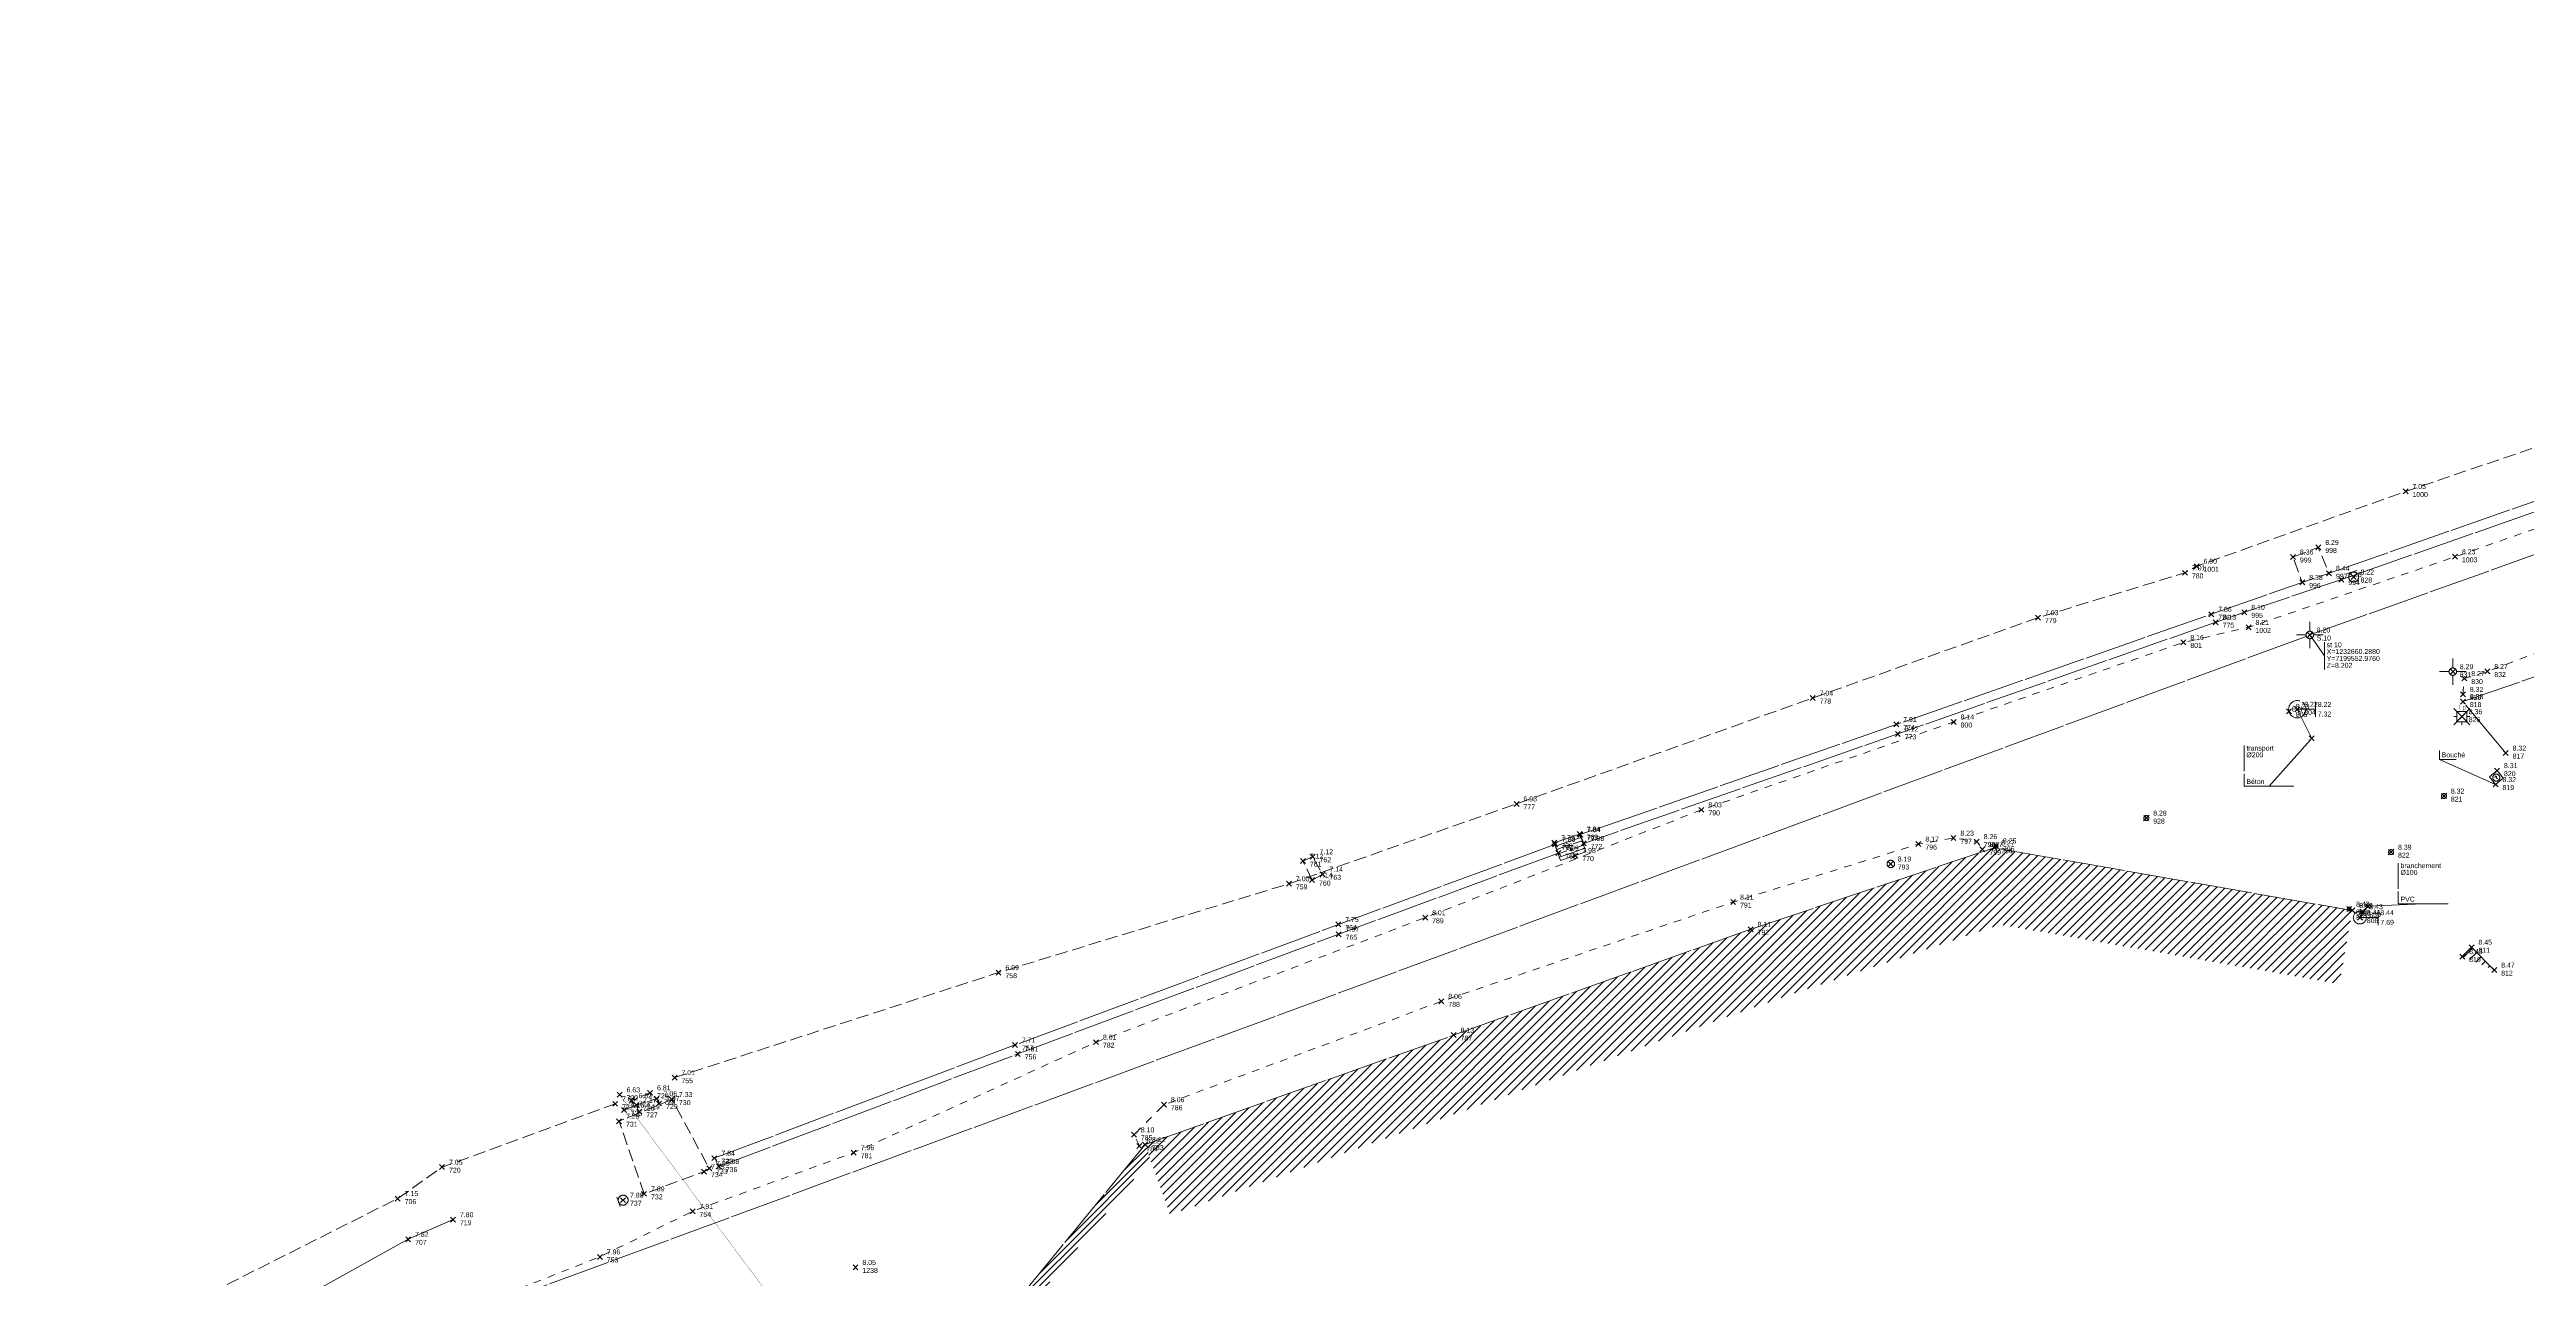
# Model space of a CAD drawing. Header units: metres. Extents: x 1232176 to 1232775, y 7198915 to 7199601.
# Drawn here: x 1232569.4 to 1232669, y 7199527.1 to 7199576.5 of the extents above; entities that cross this region are included whole.
import ezdxf
from ezdxf.enums import TextEntityAlignment as Align

# ---------------------------------------------------------------- set-up
doc = ezdxf.new("R2010")
doc.units = ezdxf.units.M
doc.header["$PDMODE"] = 3
doc.header["$PDSIZE"] = 0.1
for name, pattern in [('LL_0821', [0.7, 0.5, -0.2]), ('LL_0829', [0.6, 0.3, -0.3]), ('OL_0942', [0.7, 0.5, -0.2]), ('RL_1105', [2.5, 2.5, 0]), ('SL_1144', [2.5, 2.5, 0]), ('SL_1146', [2.5, 2.5, 0]), ('Socle_Continu', [2.5, 2.5, 0]), ('YL_2901', [2.5, 2.5, 0])]:
    doc.linetypes.add(name, pattern=pattern)
for name, color, linetype, lineweight in [('BATIH_SCS', 201, 'Socle_Continu', 13), ('CLOTH_SCS', 212, 'Socle_Continu', 13), ('CLOTU_SCS', 212, 'Socle_Continu', 13), ('EAUPO_SCS', 140, 'Socle_Continu', 13), ('ECPUB_SCS', 30, 'Socle_Continu', 13), ('INDET_SCI', 7, 'Socle_Continu', 13), ('INDET_SCS', 7, 'Socle_Continu', 13), ('NIVEL_SCS', 102, 'Socle_Continu', 13), ('SIGNV_SCS', 20, 'Socle_Continu', 13), ('SIGTA_SCI', 7, 'Socle_Continu', 13), ('SIGTM_PSI', 1, 'Socle_Continu', 13), ('SIGTM_SCI', 1, 'Socle_Continu', 13), ('SIGTO_PSI', 255, 'Socle_Continu', 13), ('SIGTO_SCI', 255, 'Socle_Continu', 13), ('VOIRI_SCS', 7, 'Socle_Continu', 13)]:
    doc.layers.add(name, color=color, linetype=linetype, lineweight=lineweight)
for name, color, linetype, lineweight, true_color in [('BATIM_SCS', 7, 'Socle_Continu', 13, 0xdf7fff), ('EAUPL_PSS', 5, 'Socle_Continu', 13, 0x0000ff), ('EAUPL_SCT', 5, 'Socle_Continu', 13, 0x0000ff), ('EAUUS_PSI', 7, 'Socle_Continu', 13, 0x7f3f00), ('EAUUS_SCI', 7, 'Socle_Continu', 13, 0x7f3f00), ('EAUUS_SCS', 7, 'Socle_Continu', 13, 0x7f3f00), ('EAUUS_SCT', 7, 'Socle_Continu', 13, 0x7f3f00), ('SIGTR_PSS', 7, 'Socle_Continu', 13, 0x9966cc), ('SIGTS_PSS', 7, 'Socle_Continu', 13, 0x9966cc)]:
    doc.layers.add(name, color=color, linetype=linetype, lineweight=lineweight, true_color=true_color)
doc.styles.add('Reseaux', font='arial.ttf')
doc.styles.get("Standard").update_dxf_attribs({"font": 'arial.ttf'})
doc.linetypes.add('BL_0101', pattern='A,3,-0.2,0.2,-0.381,["ep",Standard,S=0.254,R=0,X=-0.2,Y=-0.1],-0.381,0.2,-0.2', length=4.562)
doc.linetypes.add('CL_0181', pattern='A,3,-0.15,0.4,-0.381,["eu",Standard,S=0.254,R=0,X=-0.2,Y=-0.1],-0.381,0.4,-0.15', length=4.862)
doc.linetypes.add('LL_0825', pattern='A,0,["∩",Standard,S=0.127,R=0,X=-0.06,Y=0],1', length=1)
doc.linetypes.add('OL_0943', pattern='A,0.4,["│",Standard,S=0.127,R=0,X=-0.32,Y=0.08],0.15,["l ı l ı l",Standard,S=0.127,R=0,X=-0.35,Y=0]', length=0.55)
pattern_1 = [(45, (0, 0), (-0.176776695297, 0.176776695297), [])]

# ---------------------------------------------------------------- blocks, each defined once
blk = doc.blocks.new('YP_1521')
at = {"layer": 'SIGTO_SCI', "color": 7, "linetype": 'Socle_Continu'}
blk.add_point((0, 0), dxfattribs=at)
at = {"layer": 'SIGTA_SCI', "linetype": 'Socle_Continu'}
blk.add_attdef('ALT', (0.278, 0.099), '', height=0.2, dxfattribs=at)
at = {"layer": 'SIGTA_SCI', "linetype": 'Socle_Continu', "flags": 9}
blk.add_attdef('CALQUE_ALT', (1.69, -1.18), '', height=0.2, dxfattribs=at)
at = {"layer": 'SIGTM_SCI', "linetype": 'Socle_Continu'}
blk.add_attdef('MAT', (0.278, -0.223), '', height=0.2, dxfattribs=at)
at = {"layer": 'SIGTM_SCI', "linetype": 'Socle_Continu', "flags": 9}
blk.add_attdef('CALQUE_MAT', (1.69, -1.501), '', height=0.2, dxfattribs=at)
at = {"layer": 'SIGTO_SCI', "linetype": 'Socle_Continu', "flags": 9}
for tag, p in [('ID', (1.69, 0.105)), ('CALQUE', (1.69, -0.859)), ('NATURE', (1.69, -0.216)), ('FAMILLE', (1.69, -0.538)), ('PCRS', (1.69, -1.823))]:
    blk.add_attdef(tag, p, '', height=0.2, dxfattribs=at)
blk = doc.blocks.new('HP_0569')
at = {"layer": 'SIGNV_SCS', "linetype": 'Socle_Continu'}
blk.add_line((-0.2, -0.2), (0.2, -0.2), dxfattribs=at)
blk.add_circle((0, 0), 0.2, dxfattribs=at)
at = {"layer": 'SIGNV_SCS', "linetype": 'Socle_Continu', "flags": 9}
for tag, p in [('NATURE', (0.713, 0.273)), ('FAMILLE', (0.713, -0.048)), ('ID', (0.713, 0.595)), ('CALQUE', (0.713, -0.369)), ('PCRS', (0.713, -0.69))]:
    blk.add_attdef(tag, p, '', height=0.2, dxfattribs=at)
blk = doc.blocks.new('RP_1124')
at = {"layer": 'BATIM_SCS', "linetype": 'Socle_Continu', "flags": 128}
blk.add_lwpolyline([(0, 0), (0, 1), (1, 1), (1, 0)], close=True, dxfattribs=at)
for points in [[(1, 0.812), (0, 0.812)], [(0, 0.625), (0.344, 0.625)], [(0, 0.375), (0.344, 0.375)], [(0, 0.187), (1, 0.187)], [(0.5, 0.312), (0.5, 0.687), (0.438, 0.625)], [(0.5, 0.687), (0.563, 0.625)], [(1, 0.625), (0.656, 0.625)], [(1, 0.375), (0.656, 0.375)]]:
    blk.add_lwpolyline(points, dxfattribs=at)
at = {"layer": 'BATIM_SCS', "linetype": 'Socle_Continu', "flags": 9}
for tag, p in [('ID', (1.527, 0.906)), ('CALQUE', (1.527, -0.058)), ('NATURE', (1.527, 0.584)), ('FAMILLE', (1.527, 0.263)), ('PCRS', (1.527, -0.38))]:
    blk.add_attdef(tag, p, '', height=0.2, dxfattribs=at)
blk = doc.blocks.new('LP_0844')
at = {"layer": 'VOIRI_SCS', "linetype": 'Socle_Continu'}
blk.add_circle((0, 0), 0.15, dxfattribs=at)
at = {"layer": 'VOIRI_SCS', "linetype": 'Socle_Continu', "flags": 9}
for tag, p in [('ID', (0.914, 0.102)), ('CALQUE', (0.914, -0.862)), ('NATURE', (0.914, -0.22)), ('FAMILLE', (0.914, -0.541)), ('PCRS', (0.914, -1.183))]:
    blk.add_attdef(tag, p, '', height=0.2, dxfattribs=at)
blk = doc.blocks.new('CP_0161')
at = {"layer": 'EAUUS_SCS', "linetype": 'Socle_Continu', "const_width": 0.0333, "flags": 128}
for points in [[(-0.07, -0.13), (-0.2, -0.13, -0.405328), (-0.27, -0.05), (-0.27, 0.07, -0.999132), (-0.07, 0.07), (-0.07, 0.02), (-0.25, 0.02)], [(0.05, 0.17), (0.05, -0.04, 0.410802), (0.14, -0.13), (0.25, -0.13), (0.25, 0.17)]]:
    blk.add_lwpolyline(points, format="xyb", dxfattribs=at)
at = {"layer": 'EAUUS_SCS', "linetype": 'Socle_Continu'}
blk.add_circle((0, 0), 0.5, dxfattribs=at)
at = {"layer": 'EAUUS_SCS', "linetype": 'Socle_Continu', "flags": 9}
for tag, p in [('NATURE', (0.99, 0.26)), ('FAMILLE', (0.99, -0.07)), ('ID', (0.99, 0.58)), ('CALQUE', (0.99, -0.39)), ('TYPE', (0.99, -1.03)), ('PCRS', (0.99, -0.71))]:
    blk.add_attdef(tag, p, '', height=0.2, dxfattribs=at)
blk = doc.blocks.new('AP_0001')
at = {"layer": 'EAUPO_SCS', "linetype": 'Socle_Continu'}
blk.add_line((0.113, 0.113), (-0.113, -0.113), dxfattribs=at)
blk.add_circle((0, 0), 0.1, dxfattribs=at)
at = {"layer": 'EAUPO_SCS', "linetype": 'Socle_Continu', "flags": 9}
for tag, p in [('NATURE', (0.809, 0.186)), ('FAMILLE', (0.809, -0.135)), ('ID', (0.809, 0.507)), ('CALQUE', (0.809, -0.456)), ('PCRS', (0.809, -0.778))]:
    blk.add_attdef(tag, p, '', height=0.2, dxfattribs=at)
blk = doc.blocks.new('GP_0481')
at = {"layer": 'ECPUB_SCS', "linetype": 'Socle_Continu'}
for p, q in [((-0.325, 0.325), (0, 0)), ((0, 0), (-0.325, -0.325)), ((-0.203, 0), (-0.325, 0)), ((0.203, 0.203), (-0.203, 0.203)), ((-0.203, 0.203), (-0.203, -0.203)), ((0, 0), (0.325, 0.325)), ((0.325, -0.325), (0, 0)), ((0.203, 0.203), (0.203, -0.203)), ((0.203, 0), (0.325, 0)), ((-0.203, -0.203), (0.203, -0.203)), ((0, -0.203), (0, -0.325))]:
    blk.add_line(p, q, dxfattribs=at)
at = {"layer": 'ECPUB_SCS', "linetype": 'Socle_Continu', "const_width": 0.01, "flags": 128}
for points in [[(-0.092, 0.487), (-0.092, 0.321, 0.378783), (-0.059, 0.287), (-0.048, 0.287)], [(0.048, 0.22), (0.048, 0.42), (0.098, 0.42, -0.410802), (0.137, 0.381), (0.137, 0.323, -0.396178), (0.098, 0.287), (0.059, 0.287)]]:
    blk.add_lwpolyline(points, format="xyb", dxfattribs=at)
at = {"layer": 'ECPUB_SCS', "linetype": 'Socle_Continu', "flags": 9}
for tag, p in [('NATURE', (0.722, 0.266)), ('FAMILLE', (0.722, -0.055)), ('ID', (0.722, 0.587)), ('CALQUE', (0.722, -0.377)), ('PCRS', (0.722, -0.698))]:
    blk.add_attdef(tag, p, '', height=0.2, dxfattribs=at)
blk = doc.blocks.new('*U54')
at = {"layer": 'SIGTO_PSI', "linetype": 'Socle_Continu'}
blk.add_line((0.592, -0.84), (0, 0), dxfattribs=at)
at = {"layer": 'SIGTO_PSI', "linetype": 'Socle_Continu', "flags": 128}
blk.add_lwpolyline([(0.592, -1.39), (0.592, -0.29)], dxfattribs=at)
at = {"layer": 'SIGTO_PSI', "color": 7, "linetype": 'Socle_Continu'}
blk.add_point((0, 0), dxfattribs=at)
at = {"layer": 'SIGTM_PSI', "color": 1, "linetype": 'Socle_Continu'}
blk.add_attdef('MAT', (0.68, -0.495), '', height=0.2, dxfattribs=at)
at = {"layer": 'SIGTM_PSI', "linetype": 'Socle_Continu', "flags": 9}
blk.add_attdef('CALQUE_MAT', (1.598, -0.695), '', height=0.2, dxfattribs=at)
at = {"layer": 'SIGTO_PSI', "linetype": 'Socle_Continu', "flags": 9}
for tag, p in [('NATURE', (1.598, 0.269)), ('FAMILLE', (1.598, -0.052)), ('ID', (1.598, 0.59)), ('CALQUE', (1.598, -0.374)), ('PCRS', (1.598, -1.016))]:
    blk.add_attdef(tag, p, '', height=0.2, dxfattribs=at)
at = {"layer": 'SIGTO_PSI', "linetype": 'Socle_Continu'}
for tag, p in [('X=', (0.68, -0.766)), ('Y=', (0.68, -1.044)), ('Z=', (0.68, -1.322))]:
    blk.add_attdef(tag, p, '', height=0.2, dxfattribs=at)
blk = doc.blocks.new('YP_2903')
at = {"layer": 'SIGTR_PSS', "color": 5, "linetype": 'Socle_Continu'}
blk.add_line((-0.15, 0), (-0.533, 0), dxfattribs=at)
at = {"layer": 'SIGTR_PSS', "color": 1, "linetype": 'Socle_Continu'}
blk.add_line((0, 0.15), (0, 0.533), dxfattribs=at)
at = {"layer": 'SIGTR_PSS', "color": 3, "linetype": 'Socle_Continu'}
blk.add_line((0.15, 0), (0.533, 0), dxfattribs=at)
at = {"layer": 'SIGTR_PSS', "color": 2, "linetype": 'Socle_Continu'}
blk.add_line((0, -0.15), (0, -0.533), dxfattribs=at)
at = {"layer": 'SIGTR_PSS', "color": 4, "linetype": 'Socle_Continu'}
blk.add_circle((0, 0), 0.15, dxfattribs=at)
at = {"layer": 'SIGTR_PSS', "linetype": 'Socle_Continu', "flags": 9}
for tag, p in [('NATURE', (1.343, -0.016)), ('ID', (1.343, 0.305)), ('CALQUE', (1.343, -0.659)), ('FAMILLE', (1.343, -0.337)), ('PCRS', (1.343, -0.98))]:
    blk.add_attdef(tag, p, '', height=0.2, dxfattribs=at)
blk = doc.blocks.new('YP_2908')
at = {"layer": 'SIGTR_PSS', "linetype": 'Socle_Continu'}
for p, q in [((-0.15, 0), (-0.533, 0)), ((0, 0.15), (0, 0.533)), ((0.15, 0), (0.533, 0)), ((0.533, 0), (0.15, 0)), ((0, -0.15), (0, -0.533))]:
    blk.add_line(p, q, dxfattribs=at)
blk.add_circle((0, 0), 0.15, dxfattribs=at)
at = {"layer": 'SIGTR_PSS', "linetype": 'Socle_Continu', "flags": 9}
for tag, p in [('NATURE', (0.884, -0.047)), ('ID', (0.884, 0.274)), ('CALQUE', (0.884, -0.689)), ('FAMILLE', (0.884, -0.368)), ('PCRS', (0.884, -1.011))]:
    blk.add_attdef(tag, p, '', height=0.2, dxfattribs=at)
blk = doc.blocks.new('BP_2058')
at = {"layer": 'EAUPL_PSS', "linetype": 'Socle_Continu'}
blk.add_circle((0, 0), 0.075, dxfattribs=at)
at = {"layer": 'EAUPL_PSS', "linetype": 'Socle_Continu', "flags": 9}
for tag, p in [('ID', (0.501, -0.1)), ('CALQUE', (0.501, -1.064)), ('NATURE', (0.501, -0.421)), ('FAMILLE', (0.501, -0.742)), ('PCRS', (0.501, -1.385))]:
    blk.add_attdef(tag, p, '', height=0.2, dxfattribs=at)
blk = doc.blocks.new('*U70')
at = {"layer": 'EAUUS_PSI', "linetype": 'Socle_Continu'}
blk.add_line((0.733, 0), (0, 0), dxfattribs=at)
at = {"layer": 'EAUUS_PSI', "linetype": 'Socle_Continu', "flags": 128}
blk.add_lwpolyline([(0.733, -0.3), (0.733, 0.3)], dxfattribs=at)
at = {"layer": 'EAUUS_PSI', "linetype": 'Socle_Continu'}
blk.add_point((0, 0), dxfattribs=at)
for tag, p in [('TAMPON', (0.824, 0.196)), ('RADIER', (0.824, -0.192))]:
    blk.add_attdef(tag, text='', height=0.2, dxfattribs=at).set_placement(p, align=Align.MIDDLE_LEFT)
at = {"layer": 'EAUUS_PSI', "linetype": 'Socle_Continu', "style": 'Reseaux', "flags": 9}
for tag, p in [('NATURE', (2.525, 0.22)), ('ID', (2.525, 0.541))]:
    blk.add_attdef(tag, p, '', height=0.2, dxfattribs=at)
at = {"layer": 'EAUUS_PSI', "linetype": 'Socle_Continu', "flags": 9}
for tag, p in [('FAMILLE', (2.525, -0.101)), ('CALQUE', (2.525, -0.423))]:
    blk.add_attdef(tag, p, '', height=0.2, dxfattribs=at)
blk = doc.blocks.new('*U72')
at = {"layer": 'EAUUS_SCI', "linetype": 'Socle_Continu'}
blk.add_line((-1.72, -1.922), (0, 0), dxfattribs=at)
at = {"layer": 'EAUUS_SCI', "linetype": 'Socle_Continu', "flags": 128}
blk.add_lwpolyline([(-0.72, -1.922), (-2.72, -1.922), (-2.72, -0.284)], dxfattribs=at)
at = {"layer": 'EAUUS_SCI', "linetype": 'Socle_Continu'}
blk.add_point((0, 0), dxfattribs=at)
at = {"layer": 'EAUUS_SCI', "linetype": 'Socle_Continu', "flags": 9}
for tag, p in [('NATURE', (2.47, 1.097)), ('ID', (2.47, 1.418)), ('CALQUE', (2.47, 0.454)), ('FAMILLE', (2.47, 0.776))]:
    blk.add_attdef(tag, p, '', height=0.2, dxfattribs=at)
at = {"layer": 'EAUUS_SCI', "linetype": 'Socle_Continu'}
for tag, p in [('TYPE', (-2.631, -0.489)), ('DIAM', (-2.631, -0.759)), ('NBR', (-2.631, -1.038)), ('LARG', (-2.631, -1.303)), ('HAUT', (-2.631, -1.569)), ('MATER', (-2.631, -1.835))]:
    blk.add_attdef(tag, p, '', height=0.2, dxfattribs=at)
blk = doc.blocks.new('*U74')
at = {"layer": 'EAUUS_SCI', "linetype": 'Socle_Continu'}
blk.add_line((2.233, 0.099), (0, 0), dxfattribs=at)
at = {"layer": 'EAUUS_SCI', "linetype": 'Socle_Continu', "flags": 128}
blk.add_lwpolyline([(3.233, 0.099), (1.233, 0.099), (1.233, 1.737)], dxfattribs=at)
at = {"layer": 'EAUUS_SCI', "linetype": 'Socle_Continu'}
blk.add_point((0, 0), dxfattribs=at)
for tag, p in [('TYPE', (1.321, 1.532)), ('DIAM', (1.321, 1.262)), ('NBR', (1.321, 0.983)), ('LARG', (1.321, 0.718)), ('HAUT', (1.321, 0.452)), ('MATER', (1.321, 0.186))]:
    blk.add_attdef(tag, p, '', height=0.2, dxfattribs=at)
at = {"layer": 'EAUUS_SCI', "linetype": 'Socle_Continu', "flags": 9}
for tag, p in [('NATURE', (2.47, 1.097)), ('ID', (2.47, 1.418)), ('CALQUE', (2.47, 0.454)), ('FAMILLE', (2.47, 0.776))]:
    blk.add_attdef(tag, p, '', height=0.2, dxfattribs=at)
blk = doc.blocks.new('*U68')
at = {"layer": 'INDET_SCI', "linetype": 'Socle_Continu'}
blk.add_line((-2.258, 1.006), (0, 0), dxfattribs=at)
at = {"layer": 'INDET_SCI', "linetype": 'Socle_Continu', "flags": 128}
blk.add_lwpolyline([(-1.585, 1.006), (-2.258, 1.006), (-2.258, 1.363)], dxfattribs=at)
at = {"layer": 'INDET_SCI', "linetype": 'Socle_Continu'}
blk.add_point((0, 0), dxfattribs=at)
blk.add_attdef('TXT', (-2.17, 1.094), '', height=0.2, dxfattribs=at)
at = {"layer": 'INDET_SCI', "linetype": 'Socle_Continu', "flags": 9}
for tag, p in [('NATURE', (1.967, -0.177)), ('ID', (1.967, 0.144)), ('CALQUE', (1.967, -0.82)), ('FAMILLE', (1.967, -0.499)), ('PCRS', (1.967, -1.141))]:
    blk.add_attdef(tag, p, '', height=0.2, dxfattribs=at)
blk = doc.blocks.new('KP_0763')
at = {"layer": 'INDET_SCS', "linetype": 'Socle_Continu'}
blk.add_lwpolyline([(0, 0), (0.85, 0), (0.85, 0.85), (0, 0.85)], close=True, dxfattribs=at)
at = {"layer": 'INDET_SCS', "linetype": 'Socle_Continu', "flags": 128}
blk.add_lwpolyline([(0.36, 0.5, -1), (0.49, 0.5, -0.209077), (0.45, 0.42, 0.201083), (0.42, 0.35), (0.42, 0.32)], format="xyb", dxfattribs=at)
at = {"layer": 'INDET_SCS', "linetype": 'Socle_Continu'}
blk.add_lwpolyline([(0.42, 0.29, 0.098491), (0.42, 0.29, 0.098491), (0.42, 0.28, 0.098491), (0.42, 0.28, 0.098491), (0.42, 0.28, 0.098491), (0.42, 0.28, 0.098491), (0.42, 0.28, 0.098491), (0.43, 0.28, 0.098491), (0.43, 0.28, 0.098491), (0.43, 0.28, 0.098491), (0.43, 0.28, 0.098491), (0.43, 0.29, 0.098491), (0.43, 0.29, 0.098491), (0.43, 0.29, 0.098491), (0.42, 0.29, 0.098491), (0.42, 0.29, 0.098491)], format="xyb", close=True, dxfattribs=at)
blk.add_circle((0.42, 0.42), 0.3, dxfattribs=at)
at = {"layer": 'INDET_SCS', "linetype": 'Socle_Continu', "flags": 9}
for tag, p in [('CALQUE', (1.16, -0.1)), ('ID', (1.16, 0.87)), ('NATURE', (1.16, 0.54)), ('FAMILLE', (1.16, 0.22)), ('PCRS', (1.16, -0.42))]:
    blk.add_attdef(tag, p, '', height=0.2, dxfattribs=at)

msp = doc.modelspace()

# ---------------------------------------------------------------- hatches: boundary and pattern name
at = {"layer": 'BATIH_SCS', "linetype": 'Socle_Continu'}
h = msp.add_hatch(dxfattribs=at)
h.set_pattern_fill('RL_1107', color=256, pattern_type=2)
h.set_pattern_definition(pattern_1)
h.paths.add_polyline_path([(1232647.826, 7199541.326), (1232661.478, 7199538.938), (1232661.994, 7199541.893), (1232647.595, 7199544.412), (1232637.799, 7199541.137), (1232625.851, 7199536.877), (1232613.442, 7199532.478), (1232614.445, 7199529.65), (1232626.856, 7199534.051), (1232638.779, 7199538.301)])
h = msp.add_hatch(dxfattribs=at)
h.set_pattern_fill('RL_1107', color=256, pattern_type=2)
h.set_pattern_definition(pattern_1)
h.paths.add_polyline_path([(1232666.792, 7199540.414), (1232666.419, 7199540.039), (1232667.706, 7199539.496)])
at = {"layer": 'CLOTH_SCS', "linetype": 'Socle_Continu'}
h = msp.add_hatch(dxfattribs=at)
h.set_pattern_fill('SL_1144', color=256, pattern_type=2)
h.set_pattern_definition([(45, (0, 0), (-0.1237436867076, 0.1237436867076), [])])
h.paths.add_polyline_path([(1232613.649, 7199531.894), (1232613.442, 7199532.478), (1232604.339, 7199521.376), (1232612.141, 7199510.802), (1232612.568, 7199511.117), (1232605.011, 7199521.359)])

# ---------------------------------------------------------------- linework, layer by layer
at = {"layer": 'BATIM_SCS', "linetype": 'RL_1105', "flags": 128}
for points in [[(1232613.442, 7199532.478), (1232625.851, 7199536.877), (1232637.799, 7199541.137), (1232647.595, 7199544.412), (1232661.994, 7199541.893)], [(1232666.419, 7199540.039), (1232666.792, 7199540.414), (1232667.706, 7199539.496)]]:
    msp.add_lwpolyline(points, dxfattribs=at)
at = {"layer": 'CLOTU_SCS', "linetype": 'SL_1146', "flags": 128}
for points in [[(1232661.064, 7199555.461), (1232673.492, 7199559.809), (1232673.664, 7199559.441), (1232661.558, 7199555.205), (1232657.656, 7199553.888), (1232656.501, 7199553.489), (1232643.717, 7199548.998), (1232631.082, 7199544.592), (1232630.946, 7199544.944), (1232643.655, 7199549.375), (1232656.324, 7199553.809), (1232659.983, 7199555.093)], [(1232668.168, 7199548.226), (1232666.446, 7199550.297), (1232676.247, 7199553.677)]]:
    msp.add_lwpolyline(points, dxfattribs=at)
msp.add_lwpolyline([(1232608.21, 7199536.483), (1232596.119, 7199531.928), (1232596.295, 7199531.595), (1232608.321, 7199536.124), (1232621.228, 7199540.938), (1232630.061, 7199544.201), (1232629.926, 7199544.551), (1232621.213, 7199541.33)], close=True, dxfattribs=at)
at = {"layer": 'CLOTU_SCS', "linetype": 'SL_1144', "flags": 128}
msp.add_lwpolyline([(1232613.442, 7199532.478), (1232604.339, 7199521.376), (1232612.141, 7199510.802)], dxfattribs=at)
at = {"layer": 'EAUPL_SCT', "linetype": 'BL_0101', "const_width": 0.01, "flags": 128}
msp.add_lwpolyline([(1232592.306, 7199534.477), (1232627.79, 7199486.874)], dxfattribs=at)
at = {"layer": 'EAUUS_SCT', "linetype": 'CL_0181', "flags": 128}
for points in [[(1232659.784, 7199549.987), (1232660.367, 7199548.815)], [(1232662.302, 7199541.608), (1232662.613, 7199542.063)]]:
    msp.add_lwpolyline(points, dxfattribs=at)
at = {"layer": 'NIVEL_SCS', "linetype": 'OL_0942', "flags": 128}
for points in [[(1232594.514, 7199535.169), (1232607.543, 7199539.393), (1232619.228, 7199542.967), (1232628.38, 7199546.181), (1232640.293, 7199550.439), (1232649.357, 7199553.674), (1232655.265, 7199555.475), (1232655.733, 7199555.742), (1232664.137, 7199558.748), (1232673.644, 7199561.986)], [(1232390.124, 7199367.771), (1232392.496, 7199372.024), (1232393.903, 7199371.532), (1232401.458, 7199379.267), (1232409.294, 7199390.385), (1232419.608, 7199401.967), (1232429.054, 7199412.884), (1232437.42, 7199421.053), (1232442.219, 7199426.191), (1232452.999, 7199436.865), (1232460.519, 7199444.733), (1232468.001, 7199451.164), (1232480.811, 7199461.463), (1232491.956, 7199469.824), (1232503.452, 7199477.604), (1232515.607, 7199485.942), (1232527.966, 7199494.564), (1232539.911, 7199502.511), (1232552.761, 7199511.933), (1232561.282, 7199517.486), (1232570.792, 7199523.966), (1232583.381, 7199530.305), (1232585.165, 7199531.567), (1232592.125, 7199534.114)]]:
    msp.add_lwpolyline(points, dxfattribs=at)
at = {"layer": 'NIVEL_SCS', "linetype": 'OL_0943', "flags": 128}
msp.add_lwpolyline([(1232390.966, 7199364.691), (1232395.575, 7199369.584), (1232402.65, 7199378.197), (1232411.502, 7199389.102), (1232421.148, 7199400.217), (1232431.142, 7199410.883), (1232439.186, 7199419.49), (1232443.617, 7199424.544), (1232454.394, 7199435.466), (1232461.733, 7199442.57), (1232469.515, 7199449.945), (1232481.407, 7199459.478), (1232493.336, 7199468.275), (1232504.653, 7199475.728), (1232516.748, 7199484.345), (1232529.361, 7199492.804), (1232540.669, 7199500.947), (1232554.113, 7199510.281), (1232562.36, 7199515.702), (1232571.834, 7199522.021), (1232583.799, 7199528.665), (1232585.603, 7199529.455)], dxfattribs=at)
at = {"layer": 'SIGTS_PSS', "linetype": 'YL_2901', "flags": 128}
msp.add_lwpolyline([(1232242.852, 7198954.501), (1232189.936, 7198952.042), (1232261.971, 7199028.11), (1232304.103, 7199106.496), (1232331.072, 7199190.429), (1232351.22, 7199279.26), (1232386.124, 7199352.6), (1232443.41, 7199421.398), (1232502.151, 7199471.743), (1232588.035, 7199526.334), (1232660.288, 7199552.976), (1232726.202, 7199576.527)], dxfattribs=at)
at = {"layer": 'VOIRI_SCS', "linetype": 'LL_0829', "flags": 128}
for points in [[(1232666.447, 7199550.585), (1232666.504, 7199551.224), (1232667.43, 7199551.507), (1232675.895, 7199554.719), (1232688.971, 7199558.702), (1232697.202, 7199561.417), (1232706.204, 7199564.09), (1232708.05, 7199564.096), (1232708.143, 7199563.118)], [(1232176.773, 7198945.58), (1232184.824, 7198949.136), (1232189.035, 7198951.799), (1232197.775, 7198957.97), (1232200.189, 7198959.681), (1232207.34, 7198965.315), (1232217.299, 7198974.288), (1232225.041, 7198981.756), (1232233.817, 7198991.391), (1232243.49, 7199003.223), (1232251.893, 7199014.445), (1232260.381, 7199026.224), (1232263.533, 7199030.724), (1232268.608, 7199038.321), (1232276.637, 7199051.367), (1232283.954, 7199064.25), (1232291.337, 7199079.215), (1232297.915, 7199092.936), (1232304.109, 7199106.982), (1232307.537, 7199115.426), (1232311.991, 7199127.535), (1232314.6, 7199134.232), (1232319.371, 7199147.573), (1232321.683, 7199154.294), (1232325.989, 7199169.633), (1232329.343, 7199183.575), (1232330.824, 7199190.558), (1232333.009, 7199200.152), (1232336.846, 7199217.195), (1232340.696, 7199234.515), (1232343.85, 7199248.613), (1232347.53, 7199265.329), (1232350.996, 7199279.313), (1232353.393, 7199287.513), (1232357.503, 7199298.747), (1232363.864, 7199311.926), (1232368.115, 7199320.692), (1232374.195, 7199332.098), (1232381.621, 7199346.074), (1232386.201, 7199353.081), (1232396.053, 7199367.701), (1232403.91, 7199377.482), (1232412.882, 7199388.288), (1232422.231, 7199399.373), (1232432.147, 7199409.931), (1232440.319, 7199418.535), (1232445.041, 7199423.391), (1232455.695, 7199434.462), (1232462.575, 7199440.784), (1232471.228, 7199448.493), (1232482.533, 7199457.491), (1232495.099, 7199466.71), (1232505.71, 7199474.306), (1232517.516, 7199482.88), (1232530.12, 7199491.513), (1232541.806, 7199499.734), (1232554.943, 7199509.045), (1232563.141, 7199514.372), (1232573.343, 7199519.874), (1232585.321, 7199525.593), (1232585.911, 7199525.753), (1232591.509, 7199527.957), (1232595.238, 7199529.79), (1232601.724, 7199532.151), (1232611.467, 7199536.595), (1232624.707, 7199541.603), (1232635.818, 7199545.941), (1232645.963, 7199549.477), (1232655.204, 7199552.678), (1232657.823, 7199553.283), (1232666.129, 7199556.12), (1232673.103, 7199558.567), (1232673.782, 7199559.202)], [(1232613.211, 7199532.422), (1232612.99, 7199532.869), (1232614.2, 7199534.081), (1232625.358, 7199538.24), (1232637.093, 7199542.231), (1232644.546, 7199544.565), (1232645.956, 7199544.805), (1232646.893, 7199544.664), (1232647.121, 7199544.352)]]:
    msp.add_lwpolyline(points, dxfattribs=at)
at = {"layer": 'VOIRI_SCS', "linetype": 'LL_0821', "flags": 128}
for points in [[(1232659.983, 7199555.093), (1232661.064, 7199555.461), (1232660.63, 7199556.5), (1232659.612, 7199556.113)], [(1232620.156, 7199543.117), (1232619.789, 7199543.88), (1232620.178, 7199544.058), (1232620.578, 7199543.35)], [(1232594.413, 7199534.287), (1232592.285, 7199533.416), (1232593.29, 7199530.494), (1232595.703, 7199531.387), (1232595.908, 7199531.521), (1232595.908, 7199531.521)]]:
    msp.add_lwpolyline(points, close=True, dxfattribs=at)
at = {"layer": 'VOIRI_SCS', "linetype": 'LL_0825', "flags": 128}
msp.add_lwpolyline([(1232592.476, 7199533.861), (1232592.971, 7199534.066), (1232593.097, 7199533.796)], dxfattribs=at)
at = {"layer": 'VOIRI_SCS', "linetype": 'LL_0821', "flags": 128}
for points in [[(1232592.875, 7199534.026), (1232592.786, 7199534.243), (1232593.532, 7199534.557), (1232593.621, 7199534.268)], [(1232593.893, 7199534.128), (1232593.796, 7199534.322), (1232592.971, 7199534.066)]]:
    msp.add_lwpolyline(points, dxfattribs=at)

# ---------------------------------------------------------------- block references
at = {"layer": 'BATIM_SCS', "linetype": 'Socle_Continu', "xscale": 1.077604629214663, "yscale": -0.7611242335579158, "rotation": 18.91787754639903}
msp.add_blockref('RP_1124', (1232629.899, 7199544.617), dxfattribs=at)
at = {"layer": 'EAUPL_PSS'}
for p in [(1232647.667, 7199544.491), (1232661.87, 7199541.95)]:
    msp.add_blockref('BP_2058', p, dxfattribs=at)
at = {"layer": 'EAUPO_SCS', "linetype": 'Socle_Continu'}
for p in [(1232665.682, 7199546.496), (1232653.711, 7199545.61), (1232663.557, 7199544.24)]:
    msp.add_blockref('AP_0001', p, dxfattribs=at)
at = {"layer": 'EAUUS_PSI', "linetype": 'Socle_Continu'}
for p, values in [((1232659.784, 7199549.987), {'TAMPON': '8.22', 'RADIER': '7.32'}), ((1232662.302, 7199541.608), {'TAMPON': '8.44', 'RADIER': '7.69'})]:
    msp.add_blockref('*U70', p, dxfattribs=at).add_auto_attribs(values)
at = {"layer": 'EAUUS_SCI', "linetype": 'Socle_Continu'}
ref = msp.add_blockref('*U72', (1232660.367, 7199548.815), dxfattribs=at)
ref.add_attrib('TYPE', 'transport', (1232657.736, 7199548.326), dxfattribs={"linetype": 'Socle_Continu', "height": 0.2})
ref.add_attrib('DIAM', 'Ø200', (1232657.736, 7199548.056), dxfattribs={"linetype": 'Socle_Continu', "height": 0.2})
ref.add_attrib('MATER', 'Béton', (1232657.736, 7199546.98), dxfattribs={"linetype": 'Socle_Continu', "height": 0.2})
ref = msp.add_blockref('*U74', (1232662.613, 7199542.063), dxfattribs=at)
ref.add_attrib('TYPE', 'branchement', (1232663.935, 7199543.595), dxfattribs={"linetype": 'Socle_Continu', "height": 0.2})
ref.add_attrib('DIAM', 'Ø100', (1232663.935, 7199543.325), dxfattribs={"linetype": 'Socle_Continu', "height": 0.2})
ref.add_attrib('MATER', 'PVC', (1232663.935, 7199542.249), dxfattribs={"linetype": 'Socle_Continu', "height": 0.2})
at = {"layer": 'EAUUS_SCS', "linetype": 'Socle_Continu'}
for p, xscale, yscale in [((1232659.784, 7199549.987), 0.6965043761031773, 0.6965043761031773), ((1232662.302, 7199541.608), 0.5171112935347991, 0.5171112935347991)]:
    msp.add_blockref('CP_0161', p, dxfattribs=dict(at, xscale=xscale, yscale=yscale))
at = {"layer": 'ECPUB_SCS', "linetype": 'Socle_Continu'}
msp.add_blockref('GP_0481', (1232666.403, 7199549.691), dxfattribs=at)
at = {"layer": 'INDET_SCI', "linetype": 'Socle_Continu'}
msp.add_blockref('*U68', (1232667.759, 7199546.96), dxfattribs=at).add_auto_attribs({'TXT': 'Bouché'})
at = {"layer": 'INDET_SCS', "linetype": 'Socle_Continu', "xscale": 0.4686511269744409, "yscale": 0.4686511269744409, "zscale": 0.4686511269744409, "rotation": 38.80492869479946}
msp.add_blockref('KP_0763', (1232667.759, 7199546.96), dxfattribs=at)
at = {"layer": 'SIGNV_SCS', "linetype": 'Socle_Continu'}
for p, rotation in [((1232662.051, 7199555.308), 199.2864872599874), ((1232592.446, 7199530.239), 288.9886082806481)]:
    msp.add_blockref('HP_0569', p, dxfattribs=dict(at, rotation=rotation))
at = {"layer": 'SIGTO_PSI', "color": 193, "linetype": 'Socle_Continu'}
msp.add_blockref('*U54', (1232660.288, 7199552.976), dxfattribs=at).add_auto_attribs({'MAT': 'st 10', 'X=': 'X=1232660.2880', 'Y=': 'Y=7199552.9760', 'Z=': 'Z=8.202'})
at = {"layer": 'SIGTO_SCI', "linetype": 'Socle_Continu'}
for p, values in [((1232664.137, 7199558.748), {'ALT': '7.03', 'MAT': '1000'}), ((1232660.63, 7199556.5), {'ALT': '8.29', 'MAT': '998'}), ((1232655.265, 7199555.475), {'ALT': '7.01', 'MAT': '780'}), ((1232655.733, 7199555.742), {'ALT': '6.90', 'MAT': '1001'}), ((1232659.612, 7199556.113), {'ALT': '8.36', 'MAT': '999'}), ((1232661.064, 7199555.461), {'ALT': '8.44', 'MAT': '997'}), ((1232662.051, 7199555.308), {'ALT': '8.22', 'MAT': '828'}), ((1232666.129, 7199556.12), {'ALT': '8.23', 'MAT': '1003'}), ((1232659.983, 7199555.093), {'ALT': '8.38', 'MAT': '996'}), ((1232661.558, 7199555.205), {'ALT': '8.13', 'MAT': '994'}), ((1232649.357, 7199553.674), {'ALT': '7.03', 'MAT': '779'}), ((1232656.324, 7199553.809), {'ALT': '7.86', 'MAT': '776'}), ((1232656.501, 7199553.489), {'ALT': '8.13', 'MAT': '775'}), ((1232657.656, 7199553.888), {'ALT': '8.10', 'MAT': '995'}), ((1232657.823, 7199553.283), {'ALT': '8.21', 'MAT': '1002'}), ((1232655.204, 7199552.678), {'ALT': '8.16', 'MAT': '801'}), ((1232660.288, 7199552.976), {'ALT': '8.20', 'MAT': 'S.10'}), ((1232666.041, 7199551.5), {'ALT': '8.29', 'MAT': '831'}), ((1232667.43, 7199551.507), {'ALT': '8.27', 'MAT': '832'}), ((1232640.293, 7199550.439), {'ALT': '7.04', 'MAT': '778'}), ((1232666.446, 7199550.297), {'ALT': '8.33', 'MAT': '818'}), ((1232666.447, 7199550.585), {'ALT': '8.32', 'MAT': '829'}), ((1232666.504, 7199551.224), {'ALT': '8.27', 'MAT': '830'}), ((1232643.655, 7199549.375), {'ALT': '7.91', 'MAT': '774'}), ((1232645.963, 7199549.477), {'ALT': '8.14', 'MAT': '800'}), ((1232659.446, 7199549.903), {'ALT': '8.23', 'MAT': '805'}), ((1232659.784, 7199549.987), {'ALT': '8.22', 'MAT': '804'}), ((1232666.403, 7199549.691), {'ALT': '8.36', 'MAT': '826'}), ((1232643.717, 7199548.998), {'ALT': '8.12', 'MAT': '773'}), ((1232667.82, 7199547.52), {'ALT': '8.31', 'MAT': '820'}), ((1232668.168, 7199548.226), {'ALT': '8.32', 'MAT': '817'}), ((1232665.682, 7199546.496), {'ALT': '8.32', 'MAT': '821'}), ((1232667.759, 7199546.96), {'ALT': '8.32', 'MAT': '819'}), ((1232628.38, 7199546.181), {'ALT': '6.98', 'MAT': '777'}), ((1232635.818, 7199545.941), {'ALT': '8.03', 'MAT': '790'}), ((1232653.711, 7199545.61), {'ALT': '8.28', 'MAT': '928'}), ((1232629.899, 7199544.617), {'ALT': '7.79', 'MAT': '768'}), ((1232629.926, 7199544.551), {'ALT': '7.80', 'MAT': '767'}), ((1232630.919, 7199544.966), {'ALT': '7.84', 'MAT': '769'}), ((1232630.946, 7199544.944), {'ALT': '7.84', 'MAT': '771'}), ((1232631.082, 7199544.592), {'ALT': '7.98', 'MAT': '772'}), ((1232644.546, 7199544.565), {'ALT': '8.17', 'MAT': '796'}), ((1232645.956, 7199544.805), {'ALT': '8.23', 'MAT': '797'}), ((1232646.893, 7199544.664), {'ALT': '8.26', 'MAT': '798'}), ((1232647.121, 7199544.352), {'ALT': '8.27', 'MAT': '799'}), ((1232647.595, 7199544.412), {'ALT': '8.27', 'MAT': '794'}), ((1232647.667, 7199544.491), {'ALT': '8.25', 'MAT': '795'}), ((1232619.789, 7199543.88), {'ALT': '7.12', 'MAT': '761'}), ((1232620.178, 7199544.058), {'ALT': '7.12', 'MAT': '762'}), ((1232620.578, 7199543.35), {'ALT': '7.14', 'MAT': '763'}), ((1232630.061, 7199544.201), {'ALT': '7.99', 'MAT': '766'}), ((1232630.748, 7199544.103), {'ALT': '7.98', 'MAT': '770'}), ((1232643.433, 7199543.764), {'ALT': '8.19', 'MAT': '793'}), ((1232663.557, 7199544.24), {'ALT': '8.39', 'MAT': '822'}), ((1232619.228, 7199542.967), {'ALT': '7.00', 'MAT': '759'}), ((1232620.156, 7199543.117), {'ALT': '7.14', 'MAT': '760'}), ((1232621.213, 7199541.33), {'ALT': '7.75', 'MAT': '764'}), ((1232624.707, 7199541.603), {'ALT': '8.01', 'MAT': '789'}), ((1232637.093, 7199542.231), {'ALT': '8.11', 'MAT': '791'}), ((1232661.87, 7199541.95), {'ALT': '8.43', 'MAT': '807'}), ((1232661.994, 7199541.893), {'ALT': '8.43', 'MAT': '806'}), ((1232662.302, 7199541.608), {'ALT': '8.44', 'MAT': '808'}), ((1232662.405, 7199541.845), {'ALT': '8.43', 'MAT': '809'}), ((1232621.228, 7199540.938), {'ALT': '7.97', 'MAT': '765'}), ((1232637.799, 7199541.137), {'ALT': '8.11', 'MAT': '792'}), ((1232666.792, 7199540.414), {'ALT': '8.45', 'MAT': '811'}), ((1232607.543, 7199539.393), {'ALT': '6.99', 'MAT': '758'}), ((1232666.419, 7199540.039), {'ALT': '8.43', 'MAT': '810'}), ((1232667.706, 7199539.496), {'ALT': '8.47', 'MAT': '812'}), ((1232625.358, 7199538.24), {'ALT': '8.06', 'MAT': '788'}), ((1232608.21, 7199536.483), {'ALT': '7.71', 'MAT': '757'}), ((1232611.467, 7199536.595), {'ALT': '8.01', 'MAT': '782'}), ((1232625.851, 7199536.877), {'ALT': '8.13', 'MAT': '787'}), ((1232608.321, 7199536.124), {'ALT': '7.91', 'MAT': '756'}), ((1232592.306, 7199534.477), {'ALT': '6.63', 'MAT': '722'}), ((1232593.532, 7199534.557), {'ALT': '6.81', 'MAT': '724'}), ((1232593.796, 7199534.322), {'ALT': '7.06', 'MAT': '728'}), ((1232594.514, 7199535.169), {'ALT': '7.01', 'MAT': '755'}), ((1232592.125, 7199534.114), {'ALT': '7.04', 'MAT': '721'}), ((1232592.285, 7199533.416), {'ALT': '7.29', 'MAT': '731'}), ((1232592.476, 7199533.861), {'ALT': '7.16', 'MAT': '725'}), ((1232592.786, 7199534.243), {'ALT': '6.82', 'MAT': '723'}), ((1232592.971, 7199534.066), {'ALT': '7.17', 'MAT': '726'}), ((1232593.097, 7199533.796), {'ALT': '7.19', 'MAT': '727'}), ((1232593.893, 7199534.128), {'ALT': '7.07', 'MAT': '729'}), ((1232594.413, 7199534.287), {'ALT': '7.33', 'MAT': '730'}), ((1232614.2, 7199534.081), {'ALT': '8.06', 'MAT': '786'}), ((1232612.99, 7199532.869), {'ALT': '8.10', 'MAT': '785'}), ((1232613.211, 7199532.422), {'ALT': '8.12', 'MAT': '784'}), ((1232613.442, 7199532.478), {'ALT': '8.12', 'MAT': '783'}), ((1232585.165, 7199531.567), {'ALT': '7.05', 'MAT': '720'}), ((1232595.703, 7199531.387), {'ALT': '7.85', 'MAT': '734'}), ((1232595.908, 7199531.521), {'ALT': '7.85', 'MAT': '733'}), ((1232596.119, 7199531.928), {'ALT': '7.84', 'MAT': '735'}), ((1232596.295, 7199531.595), {'ALT': '7.88', 'MAT': '736'}), ((1232601.724, 7199532.151), {'ALT': '7.96', 'MAT': '781'}), ((1232593.29, 7199530.494), {'ALT': '7.89', 'MAT': '732'}), ((1232583.381, 7199530.305), {'ALT': '7.15', 'MAT': '706'}), ((1232585.603, 7199529.455), {'ALT': '7.80', 'MAT': '719'}), ((1232592.446, 7199530.239), {'ALT': '7.88', 'MAT': '737'}), ((1232595.238, 7199529.79), {'ALT': '7.91', 'MAT': '754'}), ((1232583.799, 7199528.665), {'ALT': '7.82', 'MAT': '707'}), ((1232591.509, 7199527.957), {'ALT': '7.96', 'MAT': '753'}), ((1232601.792, 7199527.536), {'ALT': '8.05', 'MAT': '1238'})]:
    msp.add_blockref('YP_1521', p, dxfattribs=at).add_auto_attribs(values)
at = {"layer": 'SIGTR_PSS', "linetype": 'Socle_Continu'}
msp.add_blockref('YP_2903', (1232660.288, 7199552.976), dxfattribs=at)
at = {"layer": 'SIGTR_PSS', "color": 193, "linetype": 'Socle_Continu'}
msp.add_blockref('YP_2908', (1232666.041, 7199551.5), dxfattribs=at)
at = {"layer": 'VOIRI_SCS', "linetype": 'Socle_Continu'}
msp.add_blockref('LP_0844', (1232643.433, 7199543.764), dxfattribs=at)

doc.saveas('drawing.dxf')
